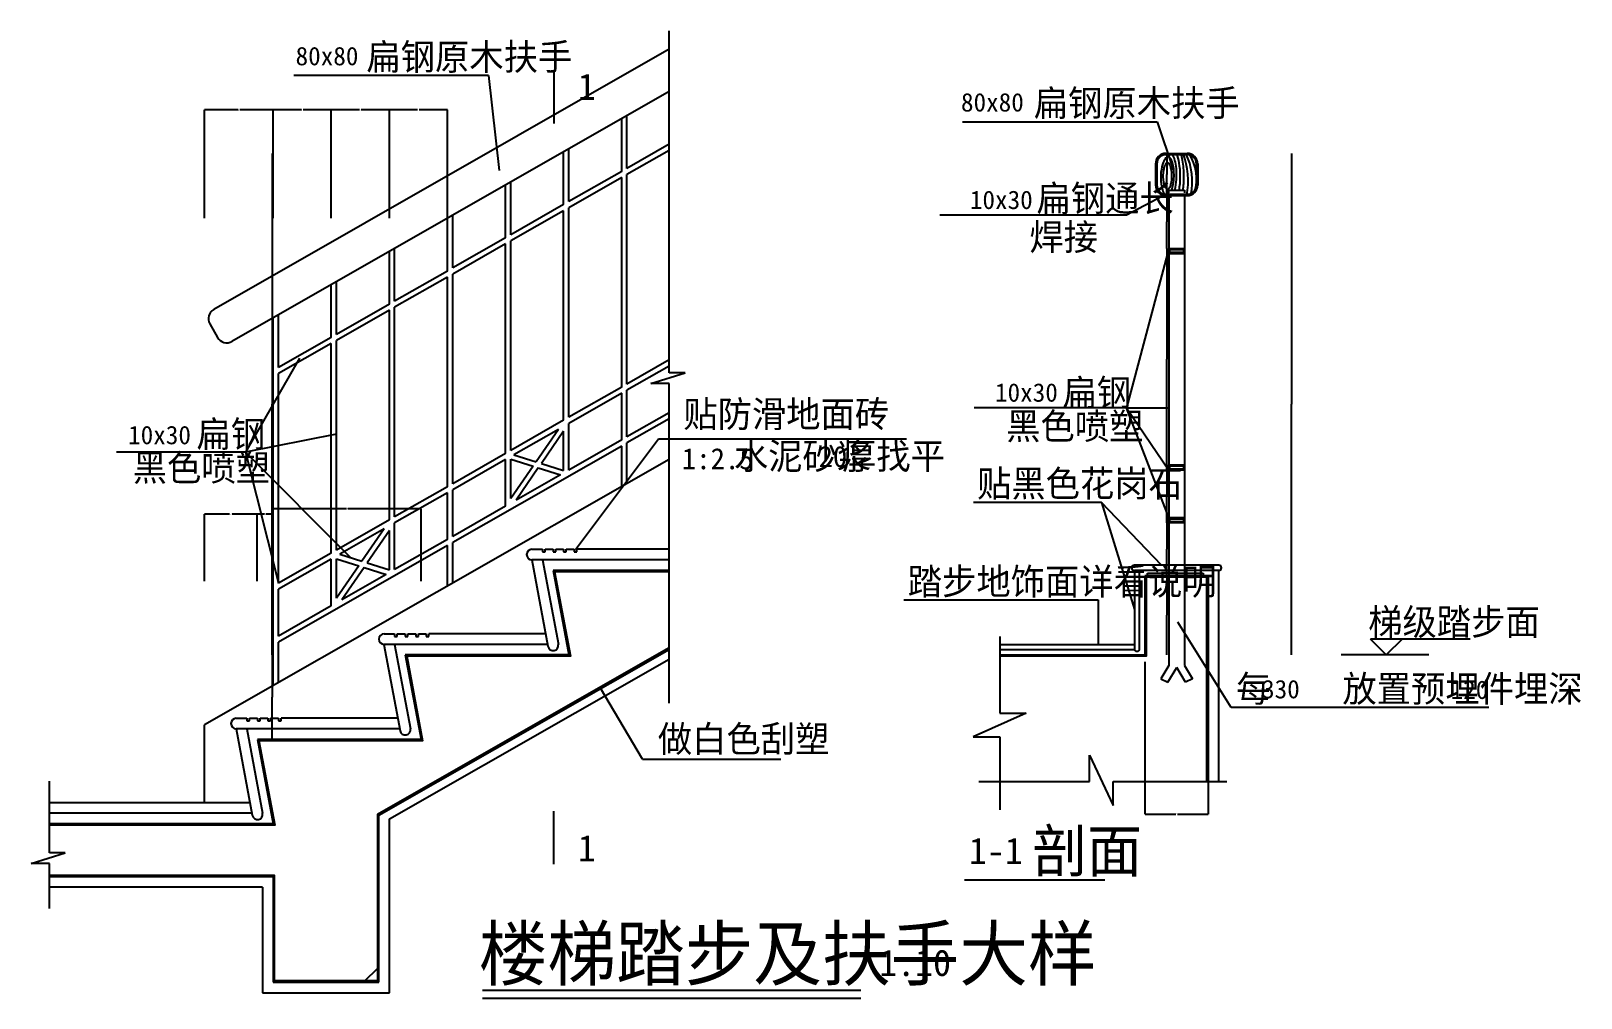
# Model space of a CAD drawing. Header units: metres. Extents: x -5947 to -3011, y 41 to 1873.
import ezdxf

# ---------------------------------------------------------------- set-up
doc = ezdxf.new("R2010")
doc.units = ezdxf.units.M
for name, color, linetype in [('LM', 4, 'Continuous'), ('PUB_DIM', 3, 'Continuous'), ('PUB_TEXT', 7, 'Continuous'), ('PUB_WALL', 255, 'Continuous'), ('S_FLOOR', 2, 'Continuous'), ('S_STAIR', 2, 'Continuous'), ('S_SURFACE', 6, 'Continuous')]:
    doc.layers.add(name, color=color, linetype=linetype)
doc.dimstyles.get("Standard").update_dxf_attribs({"dimtxt": 2.5, "dimasz": 2.5, "dimexe": 1.25, "dimexo": 0.625, "dimtad": 1, "dimcen": 2.5, "dimazin": 3, "dimtfac": 1, "dimtmove": 0, "dimatfit": 3})

# ---------------------------------------------------------------- blocks, each defined once
blk = doc.blocks.new('*D1')
for p, q in [((-5489.99, 1641.14), (-5489.99, 1166.14)), ((-5490.24, 1166.14), (-5490.49, 1166.14)), ((-5489.99, 691.14), (-5489.99, 1166.14)), ((-5489.99, 1166.14), (-5489.99, 1166.14)), ((-5489.74, 1166.14), (-5489.49, 1166.14))]:
    blk.add_line(p, q)
at = {"layer": 'Defpoints'}
for p in [(-5489.99, 1641.14), (-5489.99, 1166.14), (-5489.99, 691.14)]:
    blk.add_point(p, dxfattribs=at)
at = {"layer": 'PUB_DIM', "insert": (-5489.99, 1167.265), "char_height": 1, "attachment_point": 5}
blk.add_mtext('900', dxfattribs=at)
blk = doc.blocks.new('*D2')
for p, q in [((-3559.74, 1641.13), (-3559.74, 1166.13)), ((-3559.99, 1166.13), (-3560.24, 1166.13)), ((-3559.74, 691.13), (-3559.74, 1166.13)), ((-3559.74, 1166.13), (-3559.74, 1166.13)), ((-3559.49, 1166.13), (-3559.24, 1166.13))]:
    blk.add_line(p, q)
at = {"layer": 'Defpoints'}
for p in [(-3559.74, 1641.13), (-3559.74, 1166.13), (-3559.74, 691.13)]:
    blk.add_point(p, dxfattribs=at)
at = {"layer": 'PUB_DIM', "insert": (-3559.74, 1167.255), "char_height": 1, "attachment_point": 5}
blk.add_mtext('900', dxfattribs=at)
blk = doc.blocks.new('*D3')
for p, q in [((-3796.12, 1641.14), (-3796.12, 1601.14)), ((-3796.37, 1601.14), (-3796.62, 1601.14)), ((-3796.12, 1561.14), (-3796.12, 1601.14)), ((-3796.12, 1601.14), (-3796.12, 1601.14)), ((-3795.87, 1601.14), (-3795.62, 1601.14))]:
    blk.add_line(p, q)
at = {"layer": 'Defpoints'}
for p in [(-3796.12, 1641.14), (-3796.12, 1601.14), (-3796.12, 1561.14)]:
    blk.add_point(p, dxfattribs=at)
at = {"layer": 'PUB_DIM', "insert": (-3796.12, 1602.265), "char_height": 1, "attachment_point": 5}
blk.add_mtext('0', dxfattribs=at)
blk = doc.blocks.new('*D4')
for p, q in [((-5434.77, 1723.26), (-5488.52, 1723.26)), ((-5488.27, 1518.28), (-5488.27, 1723.26)), ((-5378.02, 1723.26), (-5431.77, 1723.26)), ((-5378.27, 1518.28), (-5378.27, 1723.26))]:
    blk.add_line(p, q)
at = {"layer": 'Defpoints'}
for p in [(-5378.27, 1723.26), (-5488.27, 1518.28), (-5378.27, 1518.28)]:
    blk.add_point(p, dxfattribs=at)
at = {"layer": 'PUB_DIM', "insert": (-5433.27, 1723.26), "char_height": 1, "attachment_point": 5}
blk.add_mtext('110', dxfattribs=at)
blk = doc.blocks.new('*D5')
for p, q in [((-5554.77, 1723.26), (-5618.52, 1723.26)), ((-5618.27, 1518.28), (-5618.27, 1723.26)), ((-5488.02, 1723.26), (-5551.77, 1723.26)), ((-5488.27, 1518.28), (-5488.27, 1723.26))]:
    blk.add_line(p, q)
at = {"layer": 'Defpoints'}
for p in [(-5488.27, 1723.26), (-5618.27, 1518.28), (-5488.27, 1518.28)]:
    blk.add_point(p, dxfattribs=at)
at = {"layer": 'PUB_DIM', "insert": (-5553.27, 1723.26), "char_height": 1, "attachment_point": 5}
blk.add_mtext('120', dxfattribs=at)
blk = doc.blocks.new('*D6')
for p, q in [((-5214.77, 1723.26), (-5268.52, 1723.26)), ((-5268.27, 1518.28), (-5268.27, 1723.26)), ((-5158.02, 1723.26), (-5211.77, 1723.26)), ((-5158.27, 1518.28), (-5158.27, 1723.26))]:
    blk.add_line(p, q)
at = {"layer": 'Defpoints'}
for p in [(-5158.27, 1723.26), (-5268.27, 1518.28), (-5158.27, 1518.28)]:
    blk.add_point(p, dxfattribs=at)
at = {"layer": 'PUB_DIM', "insert": (-5213.27, 1723.26), "char_height": 1, "attachment_point": 5}
blk.add_mtext('110', dxfattribs=at)
blk = doc.blocks.new('*D7')
for p, q in [((-5324.77, 1723.26), (-5378.52, 1723.26)), ((-5378.27, 1518.28), (-5378.27, 1723.26)), ((-5268.02, 1723.26), (-5321.77, 1723.26)), ((-5268.27, 1518.28), (-5268.27, 1723.26))]:
    blk.add_line(p, q)
at = {"layer": 'Defpoints'}
for p in [(-5268.27, 1723.26), (-5378.27, 1518.28), (-5268.27, 1518.28)]:
    blk.add_point(p, dxfattribs=at)
at = {"layer": 'PUB_DIM', "insert": (-5323.27, 1723.26), "char_height": 1, "attachment_point": 5}
blk.add_mtext('110', dxfattribs=at)
blk = doc.blocks.new('*D8')
for p, q in [((-5489.99, 691.14), (-5489.99, 611.14)), ((-5490.24, 611.14), (-5490.49, 611.14)), ((-5489.99, 531.14), (-5489.99, 611.14)), ((-5489.99, 611.14), (-5489.99, 611.14)), ((-5489.74, 611.14), (-5489.49, 611.14))]:
    blk.add_line(p, q)
at = {"layer": 'Defpoints'}
for p in [(-5489.99, 691.14), (-5489.99, 611.14), (-5489.99, 531.14)]:
    blk.add_point(p, dxfattribs=at)
at = {"layer": 'PUB_DIM', "insert": (-5489.99, 612.265), "char_height": 1, "attachment_point": 5}
blk.add_mtext('按设计', dxfattribs=at)
blk = doc.blocks.new('*D9')
for p, q in [((-5349.77, 968.01), (-5488.52, 968.01)), ((-5488.27, 830.6), (-5488.27, 968.01)), ((-5208.02, 968.01), (-5346.77, 968.01)), ((-5208.27, 830.6), (-5208.27, 968.01))]:
    blk.add_line(p, q)
at = {"layer": 'Defpoints'}
for p in [(-5208.27, 968.01), (-5488.27, 830.6), (-5208.27, 830.6)]:
    blk.add_point(p, dxfattribs=at)
at = {"layer": 'PUB_DIM', "insert": (-5348.27, 968.01), "char_height": 1, "attachment_point": 5}
blk.add_mtext('按设计', dxfattribs=at)
blk = doc.blocks.new('*D10')
for p, q in [((-5570.99, 958.01), (-5618.52, 958.01)), ((-5618.27, 830.6), (-5618.27, 958.01)), ((-5518.46, 958.01), (-5565.99, 958.01)), ((-5518.71, 830.6), (-5518.71, 958.01))]:
    blk.add_line(p, q)
at = {"layer": 'Defpoints'}
for p in [(-5518.71, 958.01), (-5618.27, 830.6), (-5518.71, 830.6)]:
    blk.add_point(p, dxfattribs=at)
at = {"layer": 'PUB_DIM', "insert": (-5568.49, 958.01), "char_height": 1, "attachment_point": 5}
blk.add_mtext('99,56', dxfattribs=at)
blk = doc.blocks.new('*D11')
for p, q in [((-5504.49, 958.01), (-5518.96, 958.01)), ((-5518.71, 830.6), (-5518.71, 958.01)), ((-5488.02, 958.01), (-5502.49, 958.01)), ((-5488.27, 830.6), (-5488.27, 958.01))]:
    blk.add_line(p, q)
at = {"layer": 'Defpoints'}
for p in [(-5488.27, 958.01), (-5518.71, 830.6), (-5488.27, 830.6)]:
    blk.add_point(p, dxfattribs=at)
at = {"layer": 'PUB_DIM', "insert": (-5503.49, 958.01), "char_height": 1, "attachment_point": 5}
blk.add_mtext('20', dxfattribs=at)
blk = doc.blocks.new('*D12')
for p, q in [((-3796.12, 841.14), (-3796.12, 766.14)), ((-3796.37, 766.14), (-3796.62, 766.14)), ((-3796.12, 691.14), (-3796.12, 766.14)), ((-3796.12, 766.14), (-3796.12, 766.14)), ((-3795.87, 766.14), (-3795.62, 766.14))]:
    blk.add_line(p, q)
at = {"layer": 'Defpoints'}
for p in [(-3796.12, 841.14), (-3796.12, 766.14), (-3796.12, 691.14)]:
    blk.add_point(p, dxfattribs=at)
at = {"layer": 'PUB_DIM', "insert": (-3796.12, 767.265), "char_height": 1, "attachment_point": 5}
blk.add_mtext('100', dxfattribs=at)
blk = doc.blocks.new('*D13')
for p, q in [((-3837.3, 678.18), (-3837.3, 389.81)), ((-3717.3, 678.18), (-3717.3, 389.81)), ((-3837.05, 389.81), (-3778.8, 389.81)), ((-3775.8, 389.81), (-3717.55, 389.81))]:
    blk.add_line(p, q)
at = {"layer": 'Defpoints'}
for p in [(-3837.3, 678.18), (-3717.3, 678.18), (-3837.3, 389.81)]:
    blk.add_point(p, dxfattribs=at)
at = {"layer": 'PUB_DIM', "insert": (-3777.3, 389.81), "char_height": 1, "attachment_point": 5}
blk.add_mtext('120', dxfattribs=at)
blk = doc.blocks.new('*D14')
for p, q in [((-3796.12, 1461.14), (-3796.12, 1251.14)), ((-3796.37, 1251.14), (-3796.62, 1251.14)), ((-3796.12, 1041.14), (-3796.12, 1251.14)), ((-3796.12, 1251.14), (-3796.12, 1251.14)), ((-3795.87, 1251.14), (-3795.62, 1251.14))]:
    blk.add_line(p, q)
at = {"layer": 'Defpoints'}
for p in [(-3796.12, 1461.14), (-3796.12, 1251.14), (-3796.12, 1041.14)]:
    blk.add_point(p, dxfattribs=at)
at = {"layer": 'PUB_DIM', "insert": (-3796.12, 1252.265), "char_height": 1, "attachment_point": 5}
blk.add_mtext('0', dxfattribs=at)
blk = doc.blocks.new('*D15')
for p, q in [((-3796.12, 941.14), (-3796.12, 891.14)), ((-3796.37, 891.14), (-3796.62, 891.14)), ((-3796.12, 841.14), (-3796.12, 891.14)), ((-3796.12, 891.14), (-3796.12, 891.14)), ((-3795.87, 891.14), (-3795.62, 891.14))]:
    blk.add_line(p, q)
at = {"layer": 'Defpoints'}
for p in [(-3796.12, 941.14), (-3796.12, 891.14), (-3796.12, 841.14)]:
    blk.add_point(p, dxfattribs=at)
at = {"layer": 'PUB_DIM', "insert": (-3796.12, 892.265), "char_height": 1, "attachment_point": 5}
blk.add_mtext('0', dxfattribs=at)
blk = doc.blocks.new('*D16')
for p, q in [((-3796.12, 1041.14), (-3796.12, 991.14)), ((-3796.37, 991.14), (-3796.62, 991.14)), ((-3796.12, 941.14), (-3796.12, 991.14)), ((-3796.12, 991.14), (-3796.12, 991.14)), ((-3795.87, 991.14), (-3795.62, 991.14))]:
    blk.add_line(p, q)
at = {"layer": 'Defpoints'}
for p in [(-3796.12, 1041.14), (-3796.12, 991.14), (-3796.12, 941.14)]:
    blk.add_point(p, dxfattribs=at)
at = {"layer": 'PUB_DIM', "insert": (-3796.12, 992.265), "char_height": 1, "attachment_point": 5}
blk.add_mtext('0', dxfattribs=at)
blk = doc.blocks.new('*D17')
for p, q in [((-3796.12, 1561.14), (-3796.12, 1511.14)), ((-3796.37, 1511.14), (-3796.62, 1511.14)), ((-3796.12, 1461.14), (-3796.12, 1511.14)), ((-3796.12, 1511.14), (-3796.12, 1511.14)), ((-3795.87, 1511.14), (-3795.62, 1511.14))]:
    blk.add_line(p, q)
at = {"layer": 'Defpoints'}
for p in [(-3796.12, 1561.14), (-3796.12, 1511.14), (-3796.12, 1461.14)]:
    blk.add_point(p, dxfattribs=at)
at = {"layer": 'PUB_DIM', "insert": (-3796.12, 1512.265), "char_height": 1, "attachment_point": 5}
blk.add_mtext('0', dxfattribs=at)

msp = doc.modelspace()

# ---------------------------------------------------------------- hatches: boundary and pattern name
at = {"layer": 'S_SURFACE'}
h = msp.add_hatch(dxfattribs=at)
h.set_pattern_fill('AR-SAND', scale=10)
h.paths.add_polyline_path([(-4978.27, 871.14), (-4948.27, 711.14, -1), (-4967.93, 707.45), (-4968.62, 711.14), (-5258.27, 711.14), (-5228.27, 551.14, -1), (-5247.93, 547.45), (-5248.62, 551.14), (-5538.27, 551.14), (-5508.27, 391.14, -1), (-5527.93, 387.45), (-5528.62, 391.14), (-5911.99, 391.14), (-5911.99, 371.14), (-5488.27, 371.14), (-5518.27, 531.14), (-5208.27, 531.14), (-5238.27, 691.14), (-4928.27, 691.14), (-4958.27, 851.14), (-4738.27, 851.14), (-4738.27, 871.14)])
h = msp.add_hatch(dxfattribs=at)
h.set_pattern_fill('AN31C', scale=300)
h.set_pattern_definition([(45, (0, 0), (-673.52, 673.52), [])])
h.paths.add_polyline_path([(-5288.27, 387.39), (-4738.27, 701.68), (-4738.27, 851.14), (-4958.27, 851.14), (-4928.27, 691.14), (-5238.27, 691.14), (-5208.27, 531.14), (-5518.27, 531.14), (-5488.27, 371.14), (-5911.99, 371.14), (-5911.99, 316.14), (-5881.99, 316.14), (-5946.99, 296.14), (-5911.99, 296.14), (-5911.99, 271.14), (-5488.27, 271.14), (-5488.27, 71.14), (-5288.27, 71.14)])
h = msp.add_hatch(dxfattribs=at)
h.set_pattern_fill('AR-SAND', scale=10)
h.paths.add_polyline_path([(-4860.05, 613.66), (-4868.22, 627.42), (-5288.27, 387.39), (-5288.27, 71.14), (-5488.27, 71.14), (-5488.27, 271.14), (-5911.99, 271.14), (-5911.99, 251.14), (-5508.27, 251.14), (-5508.27, 51.14), (-5268.27, 51.14), (-5268.27, 380.39)])
h.paths.add_polyline_path([(-4738.27, 683.25), (-4738.27, 701.68), (-4868.22, 627.42), (-4860.05, 613.66)])

# ---------------------------------------------------------------- linework, layer by layer
for points in [[(-4179.16, 265.21), (-3913.34, 265.21)], [(-5091.78, 56.46), (-4375.45, 56.46)], [(-5091.78, 41.33), (-4375.45, 41.33)]]:
    msp.add_lwpolyline(points)
at = {"layer": 'LM'}
for p, q in [((-4738.27, 1838.28), (-5600.91, 1345.35)), ((-4738.27, 1758.28), (-5566.44, 1285.04)), ((-4828.27, 1606.85), (-4828.27, 1706.85)), ((-4818.27, 1612.57), (-4818.27, 1712.57)), ((-4938.27, 1544), (-4938.27, 1644)), ((-4928.27, 1549.71), (-4928.27, 1649.71)), ((-4738.27, 1658.28), (-4818.27, 1612.57)), ((-4738.27, 1646.76), (-4818.27, 1601.05)), ((-5038.27, 1486.85), (-5038.27, 1586.85)), ((-4828.27, 1606.85), (-4928.27, 1549.71)), ((-4828.27, 1595.34), (-4928.27, 1538.19)), ((-4828.27, 1198.37), (-4828.27, 1595.34)), ((-4818.27, 1204.09), (-4818.27, 1601.05)), ((-5048.27, 1481.14), (-5048.27, 1581.14)), ((-4938.27, 1544), (-5038.27, 1486.85)), ((-4938.27, 1532.48), (-5038.27, 1475.34)), ((-4938.27, 1135.51), (-4938.27, 1532.48)), ((-4928.27, 1141.23), (-4928.27, 1538.19)), ((-5158.27, 1418.28), (-5158.27, 1518.28)), ((-5148.27, 1424), (-5148.27, 1524)), ((-5048.27, 1481.14), (-5148.27, 1424)), ((-5048.27, 1469.62), (-5148.27, 1412.48)), ((-5048.27, 1072.66), (-5048.27, 1469.62)), ((-5038.27, 1078.37), (-5038.27, 1475.34)), ((-5268.27, 1355.42), (-5268.27, 1455.42)), ((-5258.27, 1361.14), (-5258.27, 1461.14)), ((-5158.27, 1418.28), (-5258.27, 1361.14)), ((-5148.27, 1015.51), (-5148.27, 1412.48)), ((-5378.27, 1292.57), (-5378.27, 1392.57)), ((-5368.27, 1298.28), (-5368.27, 1398.28)), ((-5158.27, 1406.76), (-5258.27, 1349.62)), ((-5158.27, 1009.8), (-5158.27, 1406.76)), ((-5268.27, 1355.42), (-5368.27, 1298.28)), ((-5488.27, 632.75), (-5488.27, 1329.71)), ((-5478.27, 1235.42), (-5478.27, 1335.42)), ((-5268.27, 1343.91), (-5368.27, 1286.76)), ((-5268.27, 946.94), (-5268.27, 1343.91)), ((-5258.27, 952.66), (-5258.27, 1349.62)), ((-5608.35, 1318.06), (-5593.73, 1292.48)), ((-5378.27, 1292.57), (-5478.27, 1235.42)), ((-5378.27, 1281.05), (-5478.27, 1223.91)), ((-5378.27, 884.09), (-5378.27, 1281.05)), ((-5368.27, 889.8), (-5368.27, 1286.76)), ((-4738.27, 1249.8), (-4818.27, 1204.09)), ((-4738.27, 1238.28), (-4818.27, 1192.57)), ((-5478.27, 826.94), (-5478.27, 1223.91)), ((-4828.27, 1198.37), (-4928.27, 1141.23)), ((-4828.27, 1186.85), (-4928.27, 1129.71)), ((-4828.27, 1098.37), (-4828.27, 1186.85)), ((-4818.27, 1104.09), (-4818.27, 1192.57)), ((-4738.27, 1149.8), (-4818.27, 1104.09)), ((-4938.27, 1135.51), (-5038.27, 1078.37)), ((-4948.25, 1118.29), (-5032.35, 1070.24)), ((-4948.25, 1118.29), (-4990.3, 1057.06)), ((-4928.27, 1041.23), (-4928.27, 1129.71)), ((-4738.27, 1138.28), (-4818.27, 1092.57)), ((-4828.27, 1086.85), (-5148.27, 904)), ((-4938.27, 1115.16), (-4980.32, 1053.93)), ((-4938.27, 1040.75), (-4938.27, 1115.16)), ((-4828.27, 1098.37), (-4928.27, 1041.23)), ((-4828.27, 1009.89), (-4828.27, 1086.85)), ((-4818.27, 1015.6), (-4818.27, 1092.57)), ((-4738.27, 1061.32), (-5618.27, 558.46)), ((-5048.27, 1072.66), (-5148.27, 1015.51)), ((-5048.27, 1061.14), (-5148.27, 1004)), ((-5048.27, 972.66), (-5048.27, 1061.14)), ((-5038.27, 987.2), (-5038.27, 1061.61)), ((-5038.27, 1061.61), (-4996.22, 1048.44)), ((-5032.35, 1070.24), (-4990.3, 1057.06)), ((-4996.22, 1048.44), (-5038.27, 987.2)), ((-4986.24, 1045.31), (-5028.29, 984.08)), ((-4944.19, 1032.13), (-5028.29, 984.08)), ((-4986.24, 1045.31), (-4944.19, 1032.13)), ((-4980.32, 1053.93), (-4938.27, 1040.75)), ((-5158.27, 1009.8), (-5258.27, 952.66)), ((-5158.27, 998.28), (-5258.27, 941.14)), ((-5158.27, 909.8), (-5158.27, 998.28)), ((-5148.27, 915.51), (-5148.27, 1004)), ((-5048.27, 972.66), (-5148.27, 915.51)), ((-5268.27, 946.94), (-5368.27, 889.8)), ((-5258.27, 852.66), (-5258.27, 941.14)), ((-5278.25, 929.72), (-5362.35, 881.67)), ((-5278.25, 929.72), (-5320.3, 868.49)), ((-5268.27, 926.59), (-5310.32, 865.36)), ((-5268.27, 852.18), (-5268.27, 926.59)), ((-5158.27, 898.28), (-5478.27, 715.42)), ((-5378.27, 884.09), (-5478.27, 826.94)), ((-5362.35, 881.67), (-5320.3, 868.49)), ((-5158.27, 909.8), (-5258.27, 852.66)), ((-5158.27, 821.32), (-5158.27, 898.28)), ((-5148.27, 827.03), (-5148.27, 904)), ((-5378.27, 872.57), (-5478.27, 815.42)), ((-5378.27, 784.09), (-5378.27, 872.57)), ((-5368.27, 798.63), (-5368.27, 873.04)), ((-5368.27, 873.04), (-5326.22, 859.86)), ((-5326.22, 859.86), (-5368.27, 798.63)), ((-5316.24, 856.74), (-5358.29, 795.5)), ((-5316.24, 856.74), (-5274.19, 843.56)), ((-5310.32, 865.36), (-5268.27, 852.18)), ((-5274.19, 843.56), (-5358.29, 795.5)), ((-5478.27, 726.94), (-5478.27, 815.42)), ((-5378.27, 784.09), (-5478.27, 726.94)), ((-5478.27, 638.46), (-5478.27, 715.42)), ((-5618.27, 411.14), (-5618.27, 558.46))]:
    msp.add_line(p, q, dxfattribs=at)
for centre, start, end in [((-5590.98, 1327.98), 119.74, 209.74), ((-5576.37, 1302.4), 209.74, 299.74)]:
    msp.add_arc(centre, 20, start, end, dxfattribs=at)
at = {"layer": 'PUB_DIM'}
for p, q in [((-3221.1, 721.14), (-3410.34, 721.14)), ((-3380.34, 691.14), (-3410.34, 721.14)), ((-3350.34, 721.14), (-3380.34, 691.14)), ((-3299.67, 691.14), (-3465.7, 691.14))]:
    msp.add_line(p, q, dxfattribs=at)
for points in [[(-4956.56, 1797.41), (-4956.56, 1697.41)], [(-4956.56, 295), (-4956.56, 395)]]:
    msp.add_lwpolyline(points, dxfattribs=at)
at = {"layer": 'PUB_WALL'}
for points in [[(-3757.3, 1563.64, 0.41), (-3739.8, 1581.14), (-3739.8, 1621.14, 0.41), (-3757.3, 1638.64), (-3797.3, 1638.64, 0.41), (-3814.8, 1621.14), (-3814.8, 1581.14, 0.41), (-3797.3, 1563.64)], [(-3757.3, 1638.64), (-3797.3, 1638.64, 0.41), (-3814.8, 1621.14), (-3814.8, 1581.14, 0.41), (-3797.3, 1563.64), (-3757.3, 1563.64, 0.41), (-3739.8, 1581.14), (-3739.8, 1621.14, 0.41)]]:
    msp.add_lwpolyline(points, format="xyb", close=True, dxfattribs=at)
for points in [[(-3764.3, 1453.14), (-3790.3, 1453.14), (-3790.3, 1459.14), (-3764.3, 1459.14)], [(-3764.3, 1043.14), (-3790.3, 1043.14), (-3790.3, 1049.14), (-3764.3, 1049.14)], [(-3764.3, 943.14), (-3790.3, 943.14), (-3790.3, 949.14), (-3764.3, 949.14)]]:
    msp.add_lwpolyline(points, close=True, dxfattribs=at)
for points in [[(-4738.27, 848.64), (-4955.26, 848.64), (-4925.26, 688.64), (-5235.26, 688.64), (-5205.26, 528.64), (-5515.26, 528.64), (-5485.26, 368.64), (-5911.99, 368.64)], [(-4738.27, 848.64), (-4955.26, 848.64), (-4925.26, 688.64), (-5235.26, 688.64), (-5205.26, 528.64), (-5515.26, 528.64), (-5485.26, 368.64), (-5911.99, 368.64)], [(-4738.27, 848.64), (-4955.26, 848.64), (-4925.26, 688.64), (-5235.26, 688.64), (-5205.26, 528.64), (-5515.26, 528.64), (-5485.26, 368.64), (-5911.99, 368.64)], [(-3719.8, 451.14), (-3719.8, 838.64), (-3834.8, 838.64), (-3834.8, 688.64), (-4112.3, 688.64)], [(-4739.51, 703.85), (-5290.77, 388.84), (-5290.77, 73.64), (-5485.77, 73.64), (-5485.77, 273.64), (-5911.99, 273.64)]]:
    msp.add_lwpolyline(points, dxfattribs=at)
at = {"layer": 'S_FLOOR'}
for p, q in [((-3817.3, 1621.14), (-3817.3, 1581.14)), ((-3797.3, 1641.14), (-3757.3, 1641.14)), ((-3737.3, 1621.14), (-3737.3, 1581.14)), ((-3797.3, 1561.14), (-3757.3, 1561.14)), ((-3837.3, 841.14), (-3837.3, 691.14)), ((-3717.3, 841.14), (-3837.3, 841.14)), ((-3717.3, 841.14), (-3717.3, 451.14)), ((-4112.3, 691.14), (-3837.3, 691.14))]:
    msp.add_line(p, q, dxfattribs=at)
for points in [[(-3762.3, 1451.14), (-3792.3, 1451.14), (-3792.3, 1461.14), (-3762.3, 1461.14)], [(-3762.3, 1041.14), (-3792.3, 1041.14), (-3792.3, 1051.14), (-3762.3, 1051.14)], [(-3762.3, 941.14), (-3792.3, 941.14), (-3792.3, 951.14), (-3762.3, 951.14)]]:
    msp.add_lwpolyline(points, close=True, dxfattribs=at)
for centre, start, end in [((-3797.3, 1621.14), 90, 180), ((-3757.3, 1621.14), 0, 90), ((-3797.3, 1581.14), 180, 270), ((-3757.3, 1581.14), 270, 0)]:
    msp.add_arc(centre, 20, start, end, dxfattribs=at)
at = {"layer": 'S_STAIR'}
for p, q in [((-4958.27, 851.14), (-4928.27, 691.14)), ((-4738.27, 851.14), (-4958.27, 851.14)), ((-5288.27, 387.39), (-4738.27, 701.68)), ((-4928.27, 691.14), (-5238.27, 691.14)), ((-5238.27, 691.14), (-5208.27, 531.14)), ((-5208.27, 531.14), (-5518.27, 531.14)), ((-5518.27, 531.14), (-5488.27, 371.14)), ((-5288.27, 71.14), (-5288.27, 387.39)), ((-5488.27, 371.14), (-5911.99, 371.14)), ((-5488.27, 271.14), (-5911.99, 271.14)), ((-5488.27, 271.14), (-5488.27, 71.14)), ((-5488.27, 71.14), (-5288.27, 71.14))]:
    msp.add_line(p, q, dxfattribs=at)
at = {"layer": 'S_SURFACE'}
for p, q in [((-4738.27, 1225.25), (-4738.27, 1872.89)), ((-5080.55, 1788.58), (-5449.39, 1788.58)), ((-5080.55, 1788.58), (-5060.42, 1608.5)), ((-4183.01, 1701.02), (-3814.17, 1701.02)), ((-3814.17, 1701.02), (-3783.73, 1610.35)), ((-3792.3, 1566.31), (-3872.52, 1523.83)), ((-3792.3, 1566.14), (-3792.3, 1571.14)), ((-3792.3, 1571.14), (-3762.3, 1571.14)), ((-3792.3, 1571.14), (-3762.3, 1571.14)), ((-3792.3, 1561.14), (-3792.3, 861.14)), ((-3762.3, 1571.14), (-3762.3, 1566.14)), ((-3762.3, 1561.14), (-3762.3, 861.14)), ((-3872.52, 1523.83), (-4226.04, 1523.83)), ((-3792.3, 1461.14), (-3872.52, 1158.92)), ((-5438.19, 1253.19), (-5540.99, 1075.27)), ((-4773.27, 1205.25), (-4708.27, 1225.25)), ((-4738.27, 1205.25), (-4773.27, 1205.25)), ((-4708.27, 1225.25), (-4738.27, 1225.25)), ((-4738.27, 599.47), (-4738.27, 1205.25)), ((-3872.52, 1158.92), (-4161, 1158.92)), ((-3792.3, 951.14), (-3872.52, 1158.92)), ((-3872.52, 1158.92), (-3792.3, 1041.14)), ((-3872.52, 1158.92), (-3792.3, 1158.92)), ((-5368.27, 1109.19), (-5540.99, 1075.27)), ((-4758.27, 1099.48), (-4915.8, 889.94)), ((-4289, 1099.48), (-4758.27, 1099.48)), ((-5540.99, 1075.27), (-5784.77, 1075.27)), ((-5540.99, 1075.27), (-5341.33, 875.08)), ((-5540.99, 1075.27), (-5478.27, 826.94)), ((-3919.51, 980.07), (-4161.87, 980.07)), ((-3919.51, 980.07), (-3857.3, 777.14)), ((-3806.1, 861.14), (-3919.51, 980.07)), ((-4998.27, 891.14), (-4978.27, 891.14)), ((-4978.27, 891.14), (-4978.27, 886.14)), ((-4978.27, 886.14), (-4973.27, 886.14)), ((-4973.27, 891.14), (-4958.27, 891.14)), ((-4973.27, 886.14), (-4973.27, 891.14)), ((-4958.27, 891.14), (-4958.27, 886.14)), ((-4958.27, 886.14), (-4953.27, 886.14)), ((-4953.27, 886.14), (-4953.27, 891.14)), ((-4953.27, 891.14), (-4938.27, 891.14)), ((-4938.27, 891.14), (-4938.27, 886.14)), ((-4938.27, 886.14), (-4933.27, 886.14)), ((-4933.27, 891.14), (-4918.27, 891.14)), ((-4933.27, 886.14), (-4933.27, 891.14)), ((-4918.27, 891.14), (-4918.27, 886.14)), ((-4918.27, 886.14), (-4913.27, 886.14)), ((-4738.27, 891.14), (-4913.27, 891.14)), ((-4913.27, 886.14), (-4913.27, 891.14)), ((-4998.62, 871.15), (-4967.93, 707.45)), ((-4738.27, 871.14), (-4998.27, 871.14)), ((-4978.27, 871.14), (-4948.27, 711.14)), ((-3697.3, 861.14), (-3857.3, 861.14)), ((-3792.3, 861.14), (-3792.3, 671.14)), ((-3762.3, 861.14), (-3762.3, 671.14)), ((-3857.3, 851.14), (-3857.3, 703.14)), ((-3697.3, 851.14), (-3857.3, 851.14)), ((-3847.3, 703.14), (-3847.3, 851.14)), ((-3832.3, 841.14), (-3832.3, 846.14)), ((-3832.3, 846.14), (-3727.3, 846.14)), ((-3727.3, 846.14), (-3727.3, 841.14)), ((-3697.3, 451.14), (-3697.3, 851.14)), ((-4293.92, 795.31), (-3925.72, 795.31)), ((-3925.72, 795.31), (-3925.72, 711.14)), ((-3674.27, 591.54), (-3775.22, 753.45)), ((-5278.62, 711.15), (-5247.93, 547.45)), ((-5278.27, 731.14), (-5258.27, 731.14)), ((-4968.62, 711.14), (-5278.27, 711.14)), ((-5258.27, 731.14), (-5258.27, 726.14)), ((-5258.27, 726.14), (-5253.27, 726.14)), ((-5258.27, 711.14), (-5228.27, 551.14)), ((-5253.27, 731.14), (-5238.27, 731.14)), ((-5253.27, 726.14), (-5253.27, 731.14)), ((-5238.27, 731.14), (-5238.27, 726.14)), ((-5238.27, 726.14), (-5233.27, 726.14)), ((-5233.27, 731.14), (-5218.27, 731.14)), ((-5233.27, 726.14), (-5233.27, 731.14)), ((-5218.27, 731.14), (-5218.27, 726.14)), ((-5218.27, 726.14), (-5213.27, 726.14)), ((-5213.27, 731.14), (-5198.27, 731.14)), ((-5213.27, 726.14), (-5213.27, 731.14)), ((-5198.27, 731.14), (-5198.27, 726.14)), ((-5198.27, 726.14), (-5193.27, 726.14)), ((-4972.37, 731.14), (-5193.27, 731.14)), ((-5193.27, 726.14), (-5193.27, 731.14)), ((-4112.3, 726.14), (-4112.3, 581.14)), ((-4112.3, 711.14), (-3857.3, 711.14)), ((-5268.27, 380.39), (-4738.27, 683.25)), ((-4112.3, 701.14), (-3856.88, 701.14)), ((-3847.72, 701.14), (-3847.3, 701.14)), ((-3792.3, 671.14), (-3807.3, 646.14)), ((-3807.3, 646.14), (-3793.67, 639.32)), ((-3793.67, 639.32), (-3777.03, 667.06)), ((-3760.52, 639.53), (-3777.03, 667.06)), ((-3762.3, 671.14), (-3747.3, 646.14)), ((-3747.3, 646.14), (-3760.52, 639.53)), ((-4788.75, 493.51), (-4868.5, 627.91)), ((-3185.79, 591.54), (-3674.27, 591.54)), ((-5558.27, 571.14), (-5538.27, 571.14)), ((-5538.27, 571.14), (-5538.27, 566.14)), ((-5538.27, 566.14), (-5533.27, 566.14)), ((-5533.27, 566.14), (-5533.27, 571.14)), ((-5533.27, 571.14), (-5518.27, 571.14)), ((-5518.27, 571.14), (-5518.27, 566.14)), ((-5518.27, 566.14), (-5513.27, 566.14)), ((-5513.27, 566.14), (-5513.27, 571.14)), ((-5513.27, 571.14), (-5498.27, 571.14)), ((-5498.27, 571.14), (-5498.27, 566.14)), ((-5498.27, 566.14), (-5493.27, 566.14)), ((-5493.27, 566.14), (-5493.27, 571.14)), ((-5493.27, 571.14), (-5478.27, 571.14)), ((-5478.27, 571.14), (-5478.27, 566.14)), ((-5478.27, 566.14), (-5473.27, 566.14)), ((-5252.37, 571.14), (-5473.27, 571.14)), ((-5473.27, 566.14), (-5473.27, 571.14)), ((-4062.3, 581.14), (-4162.3, 536.14)), ((-4112.3, 581.14), (-4062.3, 581.14)), ((-5558.62, 551.15), (-5527.93, 387.45)), ((-5248.62, 551.14), (-5558.27, 551.14)), ((-5538.27, 551.14), (-5508.27, 391.14)), ((-4162.3, 536.14), (-4112.3, 536.14)), ((-4112.3, 536.14), (-4112.3, 397.81)), ((-3942.3, 501.14), (-3897.3, 406.14)), ((-3942.3, 451.14), (-3942.3, 501.14)), ((-4788.75, 493.51), (-4527.14, 493.51)), ((-5911.99, 316.14), (-5911.99, 452.08)), ((-4151.61, 451.14), (-3942.3, 451.14)), ((-3897.3, 451.14), (-3682.3, 451.14)), ((-3897.3, 406.14), (-3897.3, 451.14)), ((-5532.37, 411.14), (-5911.99, 411.14)), ((-5528.62, 391.14), (-5911.99, 391.14)), ((-5268.27, 51.14), (-5268.27, 380.39)), ((-5946.99, 296.14), (-5881.99, 316.14)), ((-5911.99, 296.14), (-5946.99, 296.14)), ((-5881.99, 316.14), (-5911.99, 316.14)), ((-5911.99, 211.14), (-5911.99, 296.14)), ((-5508.27, 251.14), (-5911.99, 251.14)), ((-5508.27, 251.14), (-5508.27, 51.14)), ((-5508.27, 51.14), (-5268.27, 51.14))]:
    msp.add_line(p, q, dxfattribs=at)
for centre, radius, start, end in [((-3724.33, 1595.58), 83.17, 165.9, 196.43), ((-3746.29, 1603.04), 60.08, 159.7, 167.7), ((-3775.83, 1613.96), 28.59, 139.16, 159.7), ((-3762.67, 1602.57), 40.17, 161.01, 171.89), ((-3782.46, 1609.38), 19.25, 140.28, 161.01), ((-3793.71, 1629.42), 4.95, 88.39, 139.16), ((-3794.6, 1619.48), 3.45, 90, 140.28), ((-3794.6, 1619.48), 3.45, 39.72, 90), ((-3793.71, 1629.42), 4.95, 37.62, 88.39), ((-3806.75, 1609.38), 19.25, 18.99, 39.72), ((-3812.44, 1614.99), 28.59, 17.07, 37.62), ((-3826.54, 1602.57), 40.17, 8.11, 18.99), ((-3816.85, 1619.82), 37.2, 18.28, 34.95), ((-3842.54, 1605.75), 60.08, 6.36, 17.07), ((-3853.64, 1607.67), 75.95, 6.87, 18.28), ((-3912.05, 1600.63), 134.78, 358.32, 6.87), ((-3862.8, 1608.32), 91.56, 9.38, 21), ((-3929.12, 1597.37), 158.78, 0, 9.38), ((-3870.01, 1610.8), 105.61, 9.63, 16.69), ((-3943.49, 1598.34), 180.13, 359.69, 9.63), ((-3911.83, 1588.52), 156.33, 349.91, 19.67), ((-3873.78, 1587.31), 126.14, 348.65, 25.26), ((-3830.25, 1592.09), 90.63, 343.92, 32.53), ((-3731.03, 1598.07), 72.13, 171.89, 180), ((-3731.03, 1598.07), 72.13, 180, 188.11), ((-3762.67, 1593.56), 40.17, 188.11, 198.99), ((-3826.54, 1593.56), 40.17, 341.01, 351.89), ((-3858.18, 1598.07), 72.13, 0, 8.11), ((-3858.18, 1598.07), 72.13, 351.89, 0), ((-3890.41, 1600.41), 108.24, 350.41, 358.39), ((-3890.41, 1600.41), 108.24, 358.39, 6.36), ((-3912.05, 1600.63), 134.78, 349.76, 358.32), ((-3929.12, 1597.37), 158.78, 350.49, 0), ((-3943.49, 1598.34), 180.13, 351.31, 359.69), ((-3776.77, 1580.44), 28.59, 197.07, 217.62), ((-3782.46, 1586.75), 19.25, 198.99, 219.72), ((-3794.6, 1576.66), 3.45, 219.72, 270), ((-3794.6, 1576.66), 3.45, 270, 320.28), ((-3806.75, 1586.75), 19.25, 320.28, 341.01), ((-3813.38, 1581.47), 28.59, 338.81, 339.7), ((-3842.92, 1592.39), 60.08, 339.7, 350.41), ((-3854.15, 1590.17), 75.95, 345.48, 349.76), ((-4998.27, 881.14), 10, 90, 270), ((-3857.3, 856.14), 5, 90, 270), ((-3697.3, 856.14), 5, 270, 90), ((-5278.27, 721.14), 10, 90, 270), ((-4958.1, 709.3), 10, 190.62, 10.62), ((-3852.3, 703.14), 5, 180, 0), ((-5558.27, 561.14), 10, 90, 270), ((-5238.1, 549.3), 10, 190.62, 10.62), ((-5518.1, 389.3), 10, 190.62, 10.62)]:
    msp.add_arc(centre, radius, start, end, dxfattribs=at)

# ---------------------------------------------------------------- texts
at = {"layer": 'PUB_DIM'}
for s, p in [('1', (-4911.32, 1742.41)), ('1', (-4911.32, 300)), ('1-1', (-4170.67, 295))]:
    msp.add_text(s, height=50, dxfattribs=at).set_placement(p)
at = {"layer": 'PUB_TEXT'}
for s, height, p in [('扁钢原木扶手', 50, (-5311.83, 1798.92)), ('80x80', 35, (-5445.9, 1807.94)), ('扁钢原木扶手', 50, (-4047.83, 1711.37)), ('80x80', 35, (-4185.72, 1720.39)), ('扁钢通长', 50, (-4042.72, 1530.98)), ('10x30', 35, (-4168.82, 1535.6)), ('焊接', 50, (-4056.06, 1457.69)), ('10x30', 35, (-4121.31, 1170.69)), ('扁钢', 50, (-3993.44, 1163.28)), ('贴防滑地面砖', 50, (-4711.63, 1122.43)), ('黑色喷塑', 50, (-4100.19, 1099.44)), ('10x30', 35, (-5763.1, 1090.16)), ('扁钢', 50, (-5633.56, 1084.5)), ('水泥砂浆', 50, (-4615.88, 1042.82)), ('20', 40, (-4455.46, 1046.95)), ('厚找平', 50, (-4411.08, 1042.82)), ('黑色喷塑', 50, (-5754.42, 1020.65)), ('1:2.5', 40, (-4714.37, 1042.82)), ('贴黑色花岗石', 50, (-4155.36, 990.84)), ('踏步地饰面详看说明', 50, (-4286.5, 805.23)), ('梯级踏步面', 50, (-3414.53, 728.64)), ('每    放置预埋件埋深', 50, (-3664.37, 602.06)), ('330', 35, (-3615.52, 608.83)), ('120', 35, (-3258.29, 607.65)), ('做白色刮塑', 50, (-4759.8, 507.06)), ('剖面', 80, (-4050.87, 279.91)), ('楼梯踏步及扶手大样', 100, (-5098.91, 75.38)), ('1:10', 50, (-4340.54, 83.05))]:
    msp.add_text(s, height=height, dxfattribs=at).set_placement(p)

# ---------------------------------------------------------------- dimensions: what is measured, and where the dimension line sits
at = {"layer": 'PUB_DIM'}
for base, p1, p2, text, picture, middle in [((-5488.27, 1723.26), (-5488.27, 1518.28), (-5618.27, 1518.28), '120', '*D5', (-5553.27, 1723.26)), ((-5489.99, 1166.14), (-5489.99, 1641.14), (-5489.99, 691.14), '900', '*D1', (-5489.99, 1167.265)), ((-3559.74, 1166.13), (-3559.74, 1641.13), (-3559.74, 691.13), '900', '*D2', (-3559.74, 1167.255)), ((-5488.27, 958.01), (-5488.27, 830.6), (-5518.71, 830.6), '20', '*D11', (-5503.49, 958.01)), ((-5208.27, 968.01), (-5208.27, 830.6), (-5488.27, 830.6), '按设计', '*D9', (-5348.27, 968.01)), ((-3796.12, 766.14), (-3796.12, 841.14), (-3796.12, 691.14), '100', '*D12', (-3796.12, 767.265)), ((-5489.99, 611.14), (-5489.99, 691.14), (-5489.99, 531.14), '按设计', '*D8', (-5489.99, 612.265))]:
    dim = msp.add_linear_dim(base=base, p1=p1, p2=p2, text=text, dimstyle='Standard', dxfattribs=at)
    dim.commit()
    dim.dimension.update_dxf_attribs({"geometry": picture, "text_midpoint": middle})
for base, p1, p2, picture, middle in [((-5378.27, 1723.26), (-5378.27, 1518.28), (-5488.27, 1518.28), '*D4', (-5433.27, 1723.26)), ((-5268.27, 1723.26), (-5268.27, 1518.28), (-5378.27, 1518.28), '*D7', (-5323.27, 1723.26)), ((-5158.27, 1723.26), (-5158.27, 1518.28), (-5268.27, 1518.28), '*D6', (-5213.27, 1723.26)), ((-3796.12, 1601.14), (-3796.12, 1641.14), (-3796.12, 1561.14), '*D3', (-3796.12, 1602.265)), ((-3796.12, 1511.14), (-3796.12, 1561.14), (-3796.12, 1461.14), '*D17', (-3796.12, 1512.265)), ((-3796.12, 1251.14), (-3796.12, 1461.14), (-3796.12, 1041.14), '*D14', (-3796.12, 1252.265)), ((-3796.12, 991.14), (-3796.12, 1041.14), (-3796.12, 941.14), '*D16', (-3796.12, 992.265)), ((-5518.71, 958.01), (-5518.71, 830.6), (-5618.27, 830.6), '*D10', (-5568.49, 958.01)), ((-3796.12, 891.14), (-3796.12, 941.14), (-3796.12, 841.14), '*D15', (-3796.12, 892.265)), ((-3837.3, 389.81), (-3837.3, 678.18), (-3717.3, 678.18), '*D13', (-3777.3, 389.81))]:
    dim = msp.add_linear_dim(base=base, p1=p1, p2=p2, dimstyle='Standard', dxfattribs=at)
    dim.commit()
    dim.dimension.update_dxf_attribs({"geometry": picture, "text_midpoint": middle})

doc.saveas('drawing.dxf')
